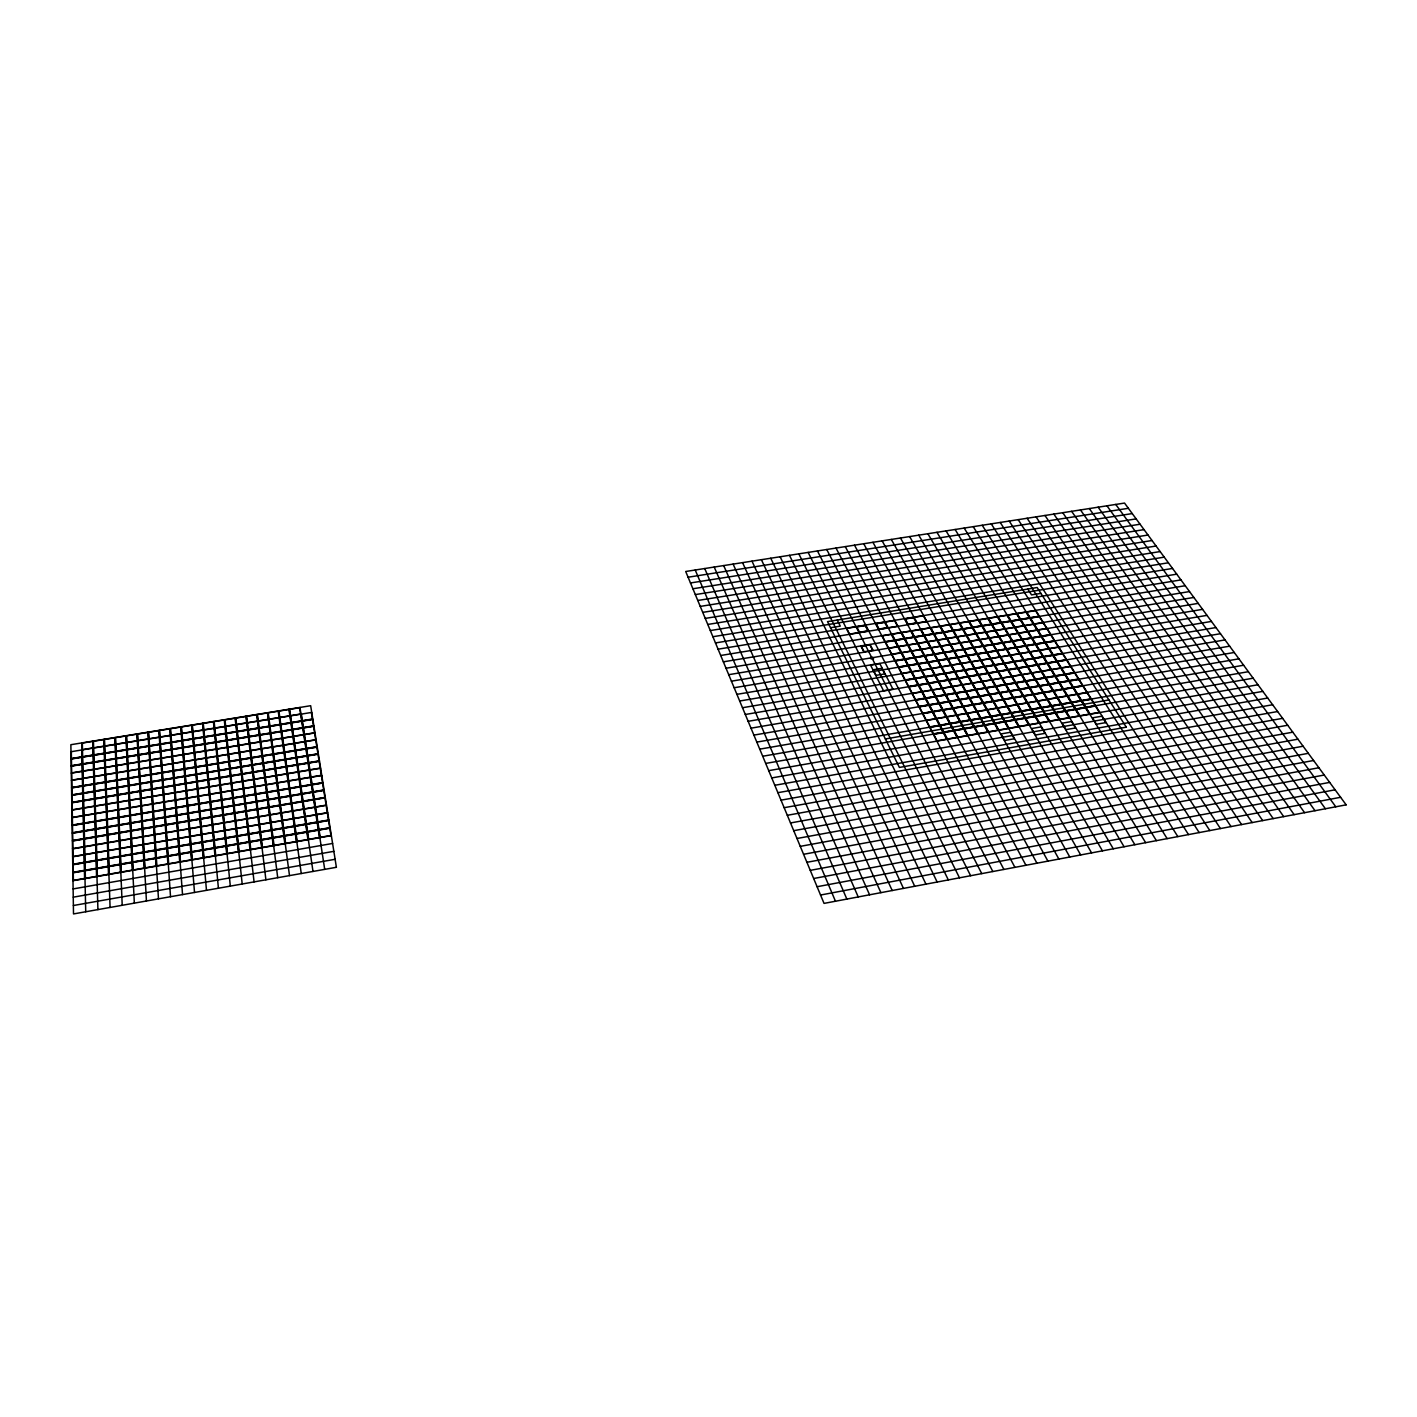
<?xml version="1.0" encoding="UTF-8"?>
<svg xmlns="http://www.w3.org/2000/svg" width="1417" height="1417" viewBox="0 0 1417 1417"><rect width="100%" height="100%" fill="white"/><g stroke="black" fill="none" stroke-linecap="round" stroke-linejoin="round"><path stroke-width="1.5" d="M817.095 886.723L1335.115 789.8M820.549 895.03L1340.606 797.293M810.276 870.357L1324.275 775.028M813.677 878.505L1329.677 782.397M800.268 846.356L1308.334 753.33M803.581 854.292L1313.594 760.504M806.911 862.298L1318.908 767.748M793.733 830.681L1297.937 739.178M796.992 838.492L1303.109 746.228M787.321 815.289L1287.699 725.238M790.509 822.958L1292.782 732.182M781.015 800.162L1277.62 711.529M784.15 807.69L1282.633 718.348M771.751 777.933L1262.83 691.372M73.383 905.516L335.12 859.287M774.816 785.284L1267.719 698.032M777.898 792.688L1272.643 704.745M72.993 880.719L331.365 835.64M885.377 738.966L1108.944 699.945M765.694 763.426L1253.159 678.194M73.117 888.92L332.605 843.452M768.705 770.653L1257.959 684.765M73.259 897.174L333.863 851.334M72.745 864.547L328.903 820.213M759.76 749.15L1243.63 665.228M72.869 872.606L330.126 827.9M762.718 756.253L1248.377 671.693M751.01 728.179L1229.637 646.17M72.48 848.659L326.477 805.051M753.897 735.104L1234.26 652.475M72.604 856.577L327.681 812.596M756.82 742.101L1238.919 658.834M742.49 707.721L1215.945 627.554M72.125 825.332L322.934 782.786M745.307 714.487L1220.48 633.7M72.249 833.037L324.103 790.137M748.141 721.306L1225.032 639.917M72.356 840.812L325.29 797.558M71.753 802.607L319.48 761.053M736.911 694.348L1207.001 615.368M71.877 810.117L320.614 768.244M739.692 701.008L1211.464 621.425M72.001 817.698L321.765 775.471M728.71 674.687L1193.84 597.443M71.523 787.763L317.213 746.883M731.42 681.187L1198.197 603.376M71.647 795.15L318.347 753.933M734.148 687.741L1202.59 609.345M71.187 765.959L313.901 726.035M723.361 661.828L1185.232 585.717M71.293 773.168L314.981 732.926M726.018 668.239L1189.518 591.562M71.417 780.43L316.097 739.869M715.479 642.928L1172.55 568.447M70.956 751.736L311.722 712.414M830.539 627.713L840.281 626.119L837.252 620.044M1040.893 593.369L1031.523 594.892L1027.821 589.047M718.082 649.181L1176.748 574.168M71.08 758.821L312.803 719.198M720.704 655.486L1180.963 579.907M707.774 624.454L1160.151 551.567M710.324 630.565L1164.243 557.147M712.893 636.729L1168.387 562.779M700.264 606.405L1148.018 535.041M702.743 612.374L1152.039 540.515M705.259 618.397L1156.077 546.023M692.895 588.763L1136.151 518.888M695.34 594.591L1140.083 524.237M697.784 600.471L1144.033 529.621M688.095 577.215L1128.375 508.296M690.486 582.954L1132.254 513.574M1115.746 504.434L1335.788 806.787M1106.943 505.798L1325.409 808.753M1098.14 507.18L1315.011 810.701M1089.319 508.561L1304.579 812.685M1080.48 509.943L1294.146 814.651M1071.624 511.324L1283.678 816.617M1062.75 512.706L1273.192 818.601M1053.858 514.088L1262.671 820.585M1044.967 515.469L1252.15 822.568M1036.04 516.868L1241.593 824.57M1027.112 518.25L1231.019 826.572M1018.168 519.649L1220.427 828.555M1009.205 521.049L1209.817 830.575M1000.225 522.448L1199.172 832.576M991.245 523.847L1188.509 834.595M982.229 525.264L1177.828 836.597M1042.841 622.293L1039.281 616.625L1030.389 618.095L1033.932 623.763M1046.933 628.811L1050.546 634.568L1041.566 636.056L1037.988 630.299M1058.641 647.445L1062.325 653.326L1053.256 654.867L1049.59 648.968M1070.349 666.079L1066.594 660.092L1057.472 661.65L1061.209 667.637M1086.75 692.205L1082.871 686.023L1073.625 687.617L1077.469 693.799M973.213 526.663L1167.13 838.616M1033.294 623.87L1029.769 618.202L1020.86 619.672L1024.349 625.358M1037.35 630.406L1040.928 636.162L1031.93 637.668L1028.388 631.911M1048.952 649.075L1052.601 654.973L1043.514 656.514L1039.883 650.598M1060.554 667.744L1056.834 661.757L1047.694 663.315L1051.396 669.302M1076.814 693.923L1072.97 687.741L1063.706 689.335L1067.515 695.534M964.18 528.08L1156.396 840.653M1023.712 625.464L1020.222 619.778L1011.295 621.266L1014.767 626.952M1027.732 632.017L1031.293 637.792L1022.277 639.297L1018.752 633.505M1039.228 650.704L1042.859 656.62L1033.755 658.161L1030.159 652.245M1050.741 669.426L1047.057 663.422L1037.899 664.98L1041.566 670.985M1066.859 695.641L1063.051 689.459L1053.77 691.053L1057.56 697.253M955.111 529.48L1145.644 842.672M1014.129 627.058L1010.658 621.372L1001.73 622.842L1005.167 628.546M1018.114 633.612L1021.639 639.404L1012.606 640.909L1009.117 635.117M1029.504 652.351L1033.117 658.267L1023.977 659.808L1020.417 653.892M1040.91 671.091L1037.262 665.087L1028.087 666.645L1031.718 672.668M1056.887 697.377L1053.114 691.159L1043.815 692.771L1047.57 698.988M946.042 530.897L1134.875 844.709M1004.529 628.652L1001.093 622.949L992.13 624.436L995.531 630.14M1008.479 635.223L1011.951 641.015L1002.917 642.539L999.463 636.729M1019.762 653.999L1023.34 659.932L1014.182 661.473L1010.658 655.54M1031.062 672.774L1027.449 666.752L1018.256 668.31L1021.852 674.35M1046.897 699.112L1043.16 692.895L1033.843 694.489L1037.563 700.724M936.974 532.314L1124.088 846.746M994.893 630.246L991.493 624.543L982.53 626.013L985.895 631.752M998.808 636.835L1002.262 642.645L993.211 644.15L989.774 638.341M1010.002 655.646L1013.545 661.58L1004.387 663.138L1000.88 657.187M1021.196 674.457L1017.601 668.434L1008.408 669.993L1011.968 676.033M1036.89 700.848L1033.188 694.613L1023.853 696.225L1027.538 702.46M927.869 533.731L1113.284 848.783M985.258 631.858L981.892 626.119L972.894 627.607L976.242 633.346M989.137 638.447L992.555 644.257L983.487 645.78L980.086 639.953M1000.225 657.293L1003.732 663.245L994.557 664.803L991.085 658.834M1011.313 676.157L1007.753 670.099L998.542 671.676L1002.067 677.733M1026.864 702.584L1023.198 696.332L1013.846 697.943L1017.495 704.214M918.747 535.148L1102.444 850.838M975.604 633.452L972.257 627.713L963.259 629.201L966.571 634.958M979.448 640.059L982.831 645.886L973.745 647.41L970.379 641.582M990.43 658.94L993.902 664.91L984.709 666.468L981.255 660.481M1001.412 677.84L997.887 671.782L988.659 673.341L992.148 679.416M1016.821 704.32L1013.173 698.067L1003.821 699.679L1007.416 705.949M909.625 536.582L1091.586 852.892M965.916 635.064L962.621 629.307L953.606 630.813L956.882 636.57M969.724 641.688L973.089 647.516L963.967 649.039L960.655 643.194M980.599 660.605L984.053 666.575L974.843 668.133L971.424 662.146M991.493 679.54L988.003 673.465L978.757 675.041L982.211 681.116M1006.761 706.073L1003.147 699.803L993.76 701.415L997.338 707.703M900.468 537.999L1080.693 854.947M956.227 636.676L952.95 630.919L943.917 632.407L947.158 638.181M960 643.3L963.33 649.163L954.19 650.686L950.896 644.824M970.769 662.253L974.17 668.239L964.942 669.816L961.576 663.811M981.556 681.223L978.102 675.147L968.838 676.724L972.257 682.817M996.665 707.809L993.104 701.539L983.699 703.151L987.242 709.456M891.311 539.434L1069.8 857.002M946.521 638.288L943.279 632.513L934.228 634.019L937.434 639.793M950.258 644.93L953.552 650.793L944.395 652.316L941.136 646.453M960.921 663.918L964.286 669.922L955.04 671.481L951.71 665.476M971.601 682.923L968.165 676.83L958.902 678.406L962.285 684.517M986.569 709.563L983.026 703.275L973.621 704.904L977.11 711.21M882.136 540.869L1058.871 859.056M936.796 639.899L933.573 634.125L924.504 635.613L927.692 641.405M940.481 646.559L943.74 652.44L934.582 653.963L931.359 648.083M951.055 665.583L954.385 671.605L945.121 673.164L941.827 667.141M961.629 684.624L958.229 678.53L948.929 680.107L952.295 686.218M976.437 711.316L972.948 705.011L963.507 706.64L966.979 712.964M872.943 542.304L1047.925 861.129M927.037 641.511L923.866 635.719L914.78 637.225L917.933 643.035M930.703 648.189L933.927 654.069L924.752 655.61L921.546 649.712M941.154 667.248L944.466 673.27L935.185 674.846L931.908 668.806M951.622 686.342L948.274 680.213L938.957 681.807L942.287 687.936M966.305 713.088L962.834 706.764L953.375 708.394L956.812 714.735M863.732 543.738L1036.943 863.201M917.277 643.141L914.124 637.331L905.038 638.837L908.138 644.664M920.891 649.818L924.097 655.717L914.904 657.258L911.733 651.359M931.252 668.93L934.529 674.953L925.23 676.529L921.989 670.489M941.614 688.042L938.284 681.914L928.95 683.508L932.244 689.636M956.138 714.841L952.702 708.518L943.244 710.147L946.627 716.488M854.504 545.173L1025.943 865.273M907.5 644.77L904.383 638.943L895.261 640.466L898.343 646.276M911.078 651.466L914.248 657.364L905.02 658.905L901.903 652.989M921.333 670.595L924.557 676.653L915.24 678.229L912.034 672.172M931.571 689.76L928.294 683.614L918.942 685.208L922.201 691.354M945.954 716.612L942.553 710.271L933.077 711.901L936.442 718.26M845.276 546.608L1014.926 867.363M897.687 646.4L894.605 640.573L885.483 642.078L888.53 647.923M901.247 653.095L904.365 659.029L895.137 660.57L892.037 654.636M911.379 672.278L914.585 678.336L905.25 679.912L902.08 673.854M921.528 691.478L918.269 685.314L908.899 686.908L912.123 693.072M935.751 718.384L932.386 712.025L922.892 713.672L926.222 720.031M836.012 548.06L1003.891 869.436M826.749 549.513L992.821 871.526M873.12 650.474L870.109 644.611L860.934 646.134L863.909 651.997M817.45 550.947L981.733 873.616M808.151 552.4L970.627 875.724M798.834 553.852L959.486 877.814M789.482 555.322L948.327 879.922M780.129 556.775L937.151 882.029M770.759 558.227L925.956 884.155M761.39 559.697L914.727 886.28M751.984 561.167L903.461 888.388M742.561 562.638L892.196 890.531M733.12 564.108L880.896 892.657M723.68 565.578L869.577 894.8M714.203 567.048L858.224 896.943M704.727 568.536L846.852 899.087M695.233 570.024L835.463 901.23M311.403 712.698L312.413 719.039L302.352 720.686L301.396 714.345M314.663 733.227L315.69 739.709L305.523 741.392L304.531 734.892M315.778 740.17L316.806 746.706L306.603 748.406L305.594 741.853M320.295 768.545L321.358 775.294L310.978 777.047L309.951 770.281M321.446 775.79L322.527 782.591L312.112 784.363L311.067 777.543M326.069 804.856L324.954 797.877L314.45 799.666L315.513 806.68M327.274 812.419L326.14 805.37L315.601 807.176L316.682 814.244M299.961 707.437L324.706 869.383M300.67 714.451L301.644 720.792L291.565 722.457L290.644 716.099M303.805 735.016L304.797 741.516L294.612 743.199L293.656 736.681M304.868 741.977L305.877 748.53L295.639 750.231L294.683 743.659M309.207 770.405L310.252 777.171L299.855 778.943L298.863 772.159M310.323 777.667L311.368 784.487L300.918 786.258L299.926 779.421M314.769 806.804L313.688 799.808L303.167 801.597L304.194 808.611M315.92 814.368L314.84 807.3L304.265 809.125L305.31 816.192M289.263 709.173L312.998 871.455M289.918 716.205L290.857 722.564L280.761 724.229L279.875 717.852M292.929 736.805L293.886 743.323L283.683 745.005L282.762 738.487M293.957 743.783L294.913 750.355L284.658 752.055L283.737 745.484M298.119 772.283L299.111 779.067L288.696 780.82L287.74 774.019M299.182 779.545L300.174 786.382L289.723 788.171L288.749 781.316M303.451 808.753L302.423 801.739L291.867 803.528L292.858 810.559M304.549 816.334L303.521 809.249L292.929 811.073L293.921 818.158M278.547 710.927L301.254 873.527M279.167 717.976L280.052 724.335L269.939 726L269.088 719.623M282.036 738.611L282.939 745.129L272.719 746.83L271.851 740.294M283.01 745.608L283.931 752.179L273.658 753.879L272.79 747.29M286.996 774.143L287.952 780.944L277.502 782.715L276.598 775.896M288.005 781.44L288.962 788.295L278.494 790.066L277.573 783.194M292.097 810.701L291.123 803.669L280.548 805.476L281.487 812.526M293.16 818.3L292.168 811.197L281.558 813.021L282.497 820.124M267.795 712.662L289.493 875.617M268.362 719.73L269.212 726.106L259.098 727.771L258.284 721.377M271.125 740.418L271.993 746.954L261.738 748.654L260.905 742.101M272.046 747.414L272.932 754.003L262.641 755.722L261.791 749.115M275.854 776.02L276.758 782.839L266.307 784.611L265.44 777.774M276.829 783.318L277.732 790.19L267.246 791.979L266.361 785.089M280.725 812.649L279.787 805.6L269.195 807.407L270.098 814.474M281.735 820.266L280.796 813.145L270.151 814.988L271.054 822.108M257.026 714.416L277.714 877.708M257.557 721.501L258.372 727.895L248.223 729.56L247.444 723.148M260.179 742.225L261.011 748.761L250.738 750.479L249.959 743.907M261.065 749.239L261.897 755.846L251.588 757.564L250.791 750.939M264.696 777.898L265.564 784.735L255.078 786.506L254.245 779.669M265.617 785.213L266.485 792.103L255.963 793.892L255.131 786.984M269.336 814.598L268.433 807.548L257.823 809.355L258.673 816.44M270.293 822.232L269.389 815.112L258.744 816.936L259.594 824.074M246.239 716.17L265.9 879.815M246.735 723.272L247.497 729.666L237.33 731.331L236.604 724.919M249.215 744.031L250.012 750.585L239.721 752.303L238.977 745.714M250.065 751.063L250.862 757.688L240.518 759.406L239.774 752.764M253.501 779.793L254.334 786.63L243.83 788.401L243.051 781.546M254.387 787.126L255.219 794.016L244.663 795.805L243.883 788.897M257.912 816.564L257.062 809.479L246.434 811.303L247.249 818.388M258.833 824.216L257.983 817.078L247.302 818.902L248.117 826.058M235.435 717.923L254.068 881.905M235.877 725.043L236.604 731.455L226.419 733.12L225.728 726.691M238.233 745.838L238.977 752.427L228.668 754.127L227.96 747.538M239.03 752.888L239.792 759.53L229.43 761.248L228.722 754.606M242.307 781.67L243.086 788.525L232.565 790.314L231.821 783.442M243.139 789.021L243.919 795.929L233.344 797.718L232.618 790.792M246.487 818.53L245.672 811.427L235.027 813.252L235.789 820.372M247.355 826.182L246.54 819.044L235.842 820.868L236.604 828.042M224.612 719.694L242.201 884.013M225.002 726.815L225.693 733.244L215.49 734.909L214.835 728.48M227.234 747.662L227.942 754.251L217.616 755.97L216.943 749.363M227.995 754.73L228.704 761.372L218.324 763.09L217.651 756.43M231.077 783.566L231.803 790.438L221.265 792.209L220.574 785.337M231.857 790.934L232.601 797.86L222.008 799.649L221.318 792.705M235.009 820.496L234.266 813.393L223.585 815.218L224.293 822.338M235.842 828.166L235.08 821.01L224.347 822.852L225.073 830.025M213.772 721.448L230.316 886.121M214.109 728.586L214.764 735.033L204.544 736.716L203.924 730.251M216.216 749.487L216.872 756.076L206.528 757.794L205.908 751.187M216.925 756.554L217.58 763.214L207.201 764.95L206.563 758.272M219.812 785.461L220.503 792.351L209.946 794.122L209.291 787.232M220.556 792.829L221.265 799.773L210.655 801.579L209.999 794.618M223.532 822.462L222.823 815.342L212.125 817.184L212.798 824.304M224.311 830.167L223.585 822.976L212.833 824.818L213.524 832.027M202.897 723.219L218.413 888.229M203.198 730.375L203.8 736.84L193.562 738.505L192.995 732.04M205.164 751.311L205.784 757.918L195.422 759.636L194.838 753.012M205.837 758.396L206.457 765.074L196.042 766.792L195.457 760.114M208.547 787.356L209.202 794.264L198.61 796.053L198.008 789.127M209.238 794.742L209.893 801.703L199.266 803.51L198.646 796.531M212.019 824.446L211.363 817.308L200.629 819.132L201.267 826.288M212.745 832.151L212.072 824.96L201.303 826.802L201.94 834.011M192.004 724.99L206.475 890.354M192.269 732.164L192.836 738.629L182.563 740.312L182.049 733.829M194.094 753.135L194.678 759.76L184.281 761.478L183.749 754.836M194.714 760.238L195.298 766.916L184.865 768.652L184.334 761.956M197.246 789.251L197.849 796.177L187.257 797.966L186.69 791.04M197.902 796.673L198.504 803.634L187.859 805.441L187.292 798.462M200.488 826.43L199.868 819.274L189.134 821.116L189.701 828.272M201.161 834.152L200.541 826.943L189.754 828.786L190.339 836.012M181.11 726.762L194.519 892.48M181.305 733.953L181.837 740.436L171.546 742.118L171.067 735.618M183.006 754.96L183.555 761.602L173.14 763.338L172.644 756.678M183.59 762.08L184.121 768.776L173.671 770.529L173.175 763.816M185.928 791.164L186.495 798.09L175.867 799.897L175.354 792.953M186.53 798.586L187.097 805.582L176.416 807.389L175.903 800.392M188.939 828.414L188.355 821.24L177.603 823.082L178.135 830.256M189.559 836.154L188.975 828.927L178.17 830.769L178.719 838.014M170.164 728.551L182.527 894.605M170.341 735.742L170.819 742.242L160.511 743.925L160.068 737.425M171.9 756.802L172.396 763.462L161.963 765.18L161.503 758.52M172.431 763.94L172.927 770.653L162.459 772.389L161.999 765.658M174.592 793.077L175.106 800.02L164.461 801.809L163.982 794.866M175.141 800.516L175.655 807.513L164.974 809.32L164.496 802.305M177.355 830.397L176.824 823.206L166.037 825.066L166.533 832.257M177.94 838.155L177.391 830.911L166.568 832.771L167.064 840.033M159.218 730.322L170.518 896.731M159.342 737.531L159.784 744.049L149.458 745.732L149.051 739.213M160.776 758.644L161.219 765.304L150.769 767.04L150.361 760.362M161.255 765.782L161.715 772.513L151.212 774.267L150.804 767.518M163.221 794.99L163.699 801.951L153.036 803.74L152.593 796.779M163.734 802.447L164.213 809.461L153.497 811.268L153.054 804.254M165.754 832.381L165.275 825.19L154.471 827.032L154.914 834.241M166.285 840.157L165.789 832.895L154.931 834.772L155.392 842.035M148.254 732.111L158.474 898.856M148.324 739.337L148.714 745.856L138.37 747.556L138.016 741.02M149.617 760.486L150.025 767.164L139.557 768.9L139.185 762.204M150.06 767.642L150.468 774.39L139.946 776.126L139.575 769.378M151.849 796.903L152.274 803.882L141.576 805.688L141.186 798.692M152.292 804.378L152.735 811.41L142.001 813.234L141.611 806.184M154.134 834.383L153.691 827.174L142.869 829.016L143.259 836.243M154.612 842.176L154.17 834.896L143.294 836.774L143.684 844.054M137.254 733.9L146.429 900.999M137.29 741.144L137.644 747.68L127.282 749.38L126.963 742.827M138.441 762.328L138.813 769.024L128.309 770.759L127.991 764.046M138.831 769.502L139.203 776.25L128.664 778.004L128.345 771.238M140.425 798.834L140.814 805.812L130.098 807.619L129.762 800.623M140.85 806.308L141.222 813.358L130.47 815.182L130.134 808.115M142.479 836.384L142.09 829.158L131.232 831.017L131.586 838.244M142.904 844.195L142.515 836.898L131.622 838.775L131.976 846.073M126.237 735.689L134.332 903.143M126.219 742.951L126.538 749.487L116.159 751.187L115.875 744.633M127.247 764.17L127.565 770.883L117.044 772.637L116.779 765.906M127.583 771.362L127.92 778.146L117.363 779.899L117.08 773.115M129 800.747L129.337 807.743L118.603 809.568L118.302 802.553M129.354 808.257L129.709 815.306L118.922 817.148L118.621 810.063M130.807 838.386L130.47 831.141L119.595 833.001L119.896 840.263M131.196 846.215L130.842 838.899L119.914 840.777L120.232 848.092M115.202 737.495L122.216 905.304M115.131 744.757L115.415 751.311L105 753.029L104.769 746.44M116.017 766.03L116.3 772.761L105.761 774.497L105.531 767.766M116.318 773.239L116.601 780.023L106.027 781.777L105.779 774.975M117.54 802.677L117.841 809.692L107.09 811.516L106.842 804.484M117.859 810.205L118.16 817.272L107.355 819.097L107.107 812.012M119.117 840.387L118.815 833.143L107.922 835.003L108.17 842.265M119.435 848.234L119.134 840.919L108.188 842.796L108.454 850.129M104.149 739.284L110.083 907.447M104.026 746.564L104.256 753.135L93.841 754.854L93.646 748.265M104.787 767.89L105.017 774.621L94.461 776.374L94.266 769.626M105.035 775.099L105.265 781.901L94.673 783.672L94.478 776.853M106.062 804.608L106.31 811.64L95.541 813.464L95.329 806.415M106.328 812.136L106.576 819.239L95.754 821.063L95.559 813.96M107.391 842.407L107.143 835.127L96.214 837.004L96.427 844.284M107.674 850.271L107.409 842.92L96.445 844.815L96.657 852.166M93.079 741.091L97.915 909.608M92.902 748.389L93.097 754.978L82.647 756.678L82.505 750.089M93.522 769.75L93.717 776.498L83.142 778.252L82.983 771.486M93.717 776.977L93.912 783.796L83.302 785.567L83.142 778.73M94.567 806.556L94.762 813.588L83.975 815.413L83.816 808.363M94.78 814.102L94.992 821.205L84.134 823.047L83.975 815.926M95.647 844.426L95.435 837.128L84.506 839.006L84.666 846.303M95.878 852.29L95.665 844.939L84.683 846.835L84.843 854.203M81.973 742.898L85.728 911.769M81.761 750.213L81.903 756.802L71.435 758.52L71.328 751.913M82.239 771.61L82.381 778.376L71.789 780.129L71.682 773.345M82.399 778.854L82.54 785.691L71.895 787.462L71.789 780.625M83.054 808.487L83.196 815.554L72.373 817.379L72.267 810.311M83.213 816.05L83.373 823.171L72.497 825.013L72.391 817.875M83.886 846.445L83.727 839.13L72.763 841.007L72.869 848.34M84.064 854.327L83.886 846.959L72.887 848.854L72.993 856.24M871.42 656.957L870.375 658.48L873.421 659.366L872.766 658.073L873.74 657.913L871.42 656.957M1346.15 804.838L824.039 903.391L685.704 571.494L1124.531 503.07L1346.15 804.838M1014.271 738.771L1004.671 740.471L1001.004 733.935L1010.569 732.252L1014.271 738.771M1044.967 733.351L1035.437 735.033L1031.665 728.551L1041.158 726.868L1044.967 733.351M1075.485 727.966L1066.009 729.631L1062.13 723.184L1071.571 721.519L1075.485 727.966M1105.845 722.599L1096.421 724.264L1092.436 717.852L1101.824 716.205L1105.845 722.599M336.396 867.293L73.507 913.93L70.868 744.704L310.66 705.701L336.396 867.31M1126.32 727.169L899.405 767.429L827.546 621.62L1037.173 587.524L1126.32 727.169M84.595 878.434L73.383 880.382L73.259 872.801L84.418 870.87L84.595 878.434M96.569 876.344L85.392 878.292L85.215 870.729L96.338 868.798L96.569 876.344M108.507 874.254L97.366 876.202L97.135 868.656L108.241 866.726L108.507 874.254M120.445 872.181L109.304 874.112L109.038 866.584L120.126 864.653L120.445 872.181M132.33 870.091L121.224 872.04L120.906 864.512L131.976 862.599L132.33 870.091M144.215 868.019L133.127 869.967L132.773 862.457L143.808 860.544L144.215 868.019M156.065 865.964L144.995 867.895L144.587 860.402L155.604 858.489L156.065 865.964M167.897 863.892L156.844 865.822L156.401 858.348L167.383 856.435L167.897 863.892M179.693 861.837L168.676 863.75L168.162 856.311L179.144 854.398L179.693 861.837M191.472 859.782L180.473 861.695L179.924 854.256L190.87 852.361L191.472 859.782M203.233 857.728L192.251 859.641L191.649 852.219L202.578 850.324L203.233 857.728M214.959 855.673L204.013 857.586L203.357 850.182L214.268 848.287L214.959 855.673M226.667 853.636L215.738 855.549L215.03 848.163L225.923 846.268L226.667 853.636M238.339 851.599L227.446 853.512L226.702 846.126L237.56 844.249L238.339 851.599M249.994 849.562L239.119 851.458L238.322 844.107L249.162 842.229L249.994 849.562M261.631 847.543L250.774 849.438L249.941 842.088L260.746 840.21L261.631 847.543M273.233 845.506L262.411 847.401L261.525 840.086L272.312 838.209L273.233 845.506M284.835 843.487L274.012 845.382L273.091 838.067L283.861 836.189L284.835 843.487M296.383 841.468L285.596 843.363L284.622 836.065L295.374 834.188L296.383 841.468M307.932 839.466L297.163 841.344L296.135 834.064L306.869 832.204L307.932 839.466M319.445 837.447L308.693 839.325L307.631 832.062L318.329 830.203L319.445 837.447M330.94 835.445L320.207 837.323L319.091 830.079L329.789 828.219L330.94 835.445M943.049 732.164L933.431 733.847L930.048 727.364L939.63 725.699L943.049 732.164M953.322 730.357L943.722 732.04L940.303 725.575L949.868 723.91L953.322 730.357M963.578 728.568L953.995 730.251L950.541 723.804L960.088 722.139L963.578 728.568M973.816 726.779L964.268 728.462L960.761 722.015L970.291 720.367L973.816 726.779M984.036 724.99L974.489 726.655L970.964 720.243L980.475 718.596L984.036 724.99M994.238 723.219L984.709 724.884L981.149 718.472L990.642 716.825L994.238 723.219M1004.405 721.43L994.911 723.095L991.315 716.701L1000.774 715.054L1004.405 721.43M1014.572 719.659L1005.078 721.324L1001.447 714.93L1010.906 713.282L1014.572 719.659M1024.704 717.888L1015.245 719.535L1011.579 713.176L1021.002 711.529L1024.704 717.888M1034.835 716.116L1025.377 717.764L1021.675 711.405L1031.098 709.775L1034.835 716.116M1044.931 714.345L1035.508 715.992L1031.771 709.651L1041.158 708.022L1044.931 714.345M1055.01 712.592L1045.604 714.239L1041.832 707.898L1051.201 706.268L1055.01 712.592M1065.07 710.838L1055.683 712.468L1051.875 706.162L1061.244 704.532L1065.07 710.838M1075.113 709.067L1065.743 710.714L1061.9 704.408L1071.252 702.779L1075.113 709.067M1085.139 707.331L1075.786 708.961L1071.907 702.673L1081.242 701.043L1085.139 707.331M1095.146 705.577L1085.812 707.207L1081.897 700.919L1091.214 699.307L1095.146 705.577M943.297 732.624L933.679 734.307L937.08 740.825L946.733 739.143L943.297 732.624M953.57 730.835L943.97 732.5L947.424 739.019L957.042 737.336L953.57 730.835M963.826 729.029L954.243 730.711L957.733 737.212L967.35 735.529L963.826 729.029M974.064 727.24L964.516 728.923L968.024 735.405L977.624 733.723L974.064 727.24M984.284 725.451L974.754 727.116L978.297 733.599L987.879 731.916L984.284 725.451M994.486 723.68L984.974 725.345L988.552 731.792L998.117 730.127L994.486 723.68M1004.671 721.891L995.159 723.556L998.79 730.003L1008.319 728.32L1004.671 721.891M1014.838 720.119L1005.344 721.767L1009.01 728.214L1018.522 726.531L1014.838 720.119M1024.969 718.348L1015.511 719.995L1019.195 726.425L1028.707 724.76L1024.969 718.348M1035.101 716.577L1025.642 718.224L1029.38 724.636L1038.856 722.971L1035.101 716.577M1045.197 714.806L1035.774 716.453L1039.529 722.847L1049.005 721.182L1045.197 714.806M1055.275 713.034L1045.87 714.682L1049.678 721.076L1059.119 719.411L1055.275 713.034M1065.354 711.281L1055.948 712.928L1059.792 719.287L1069.215 717.64L1065.354 711.281M1075.397 709.527L1066.009 711.157L1069.888 717.516L1079.293 715.868L1075.397 709.527M1085.422 707.774L1076.052 709.403L1079.967 715.762L1089.354 714.097L1085.422 707.774M1095.43 706.02L1086.077 707.65L1090.027 713.991L1099.397 712.344L1095.43 706.02M84.223 862.298L73.135 864.211L73.011 856.771L84.064 854.858L84.223 862.298M96.108 860.243L85.02 862.156L84.861 854.734L95.895 852.821L96.108 860.243M107.94 858.188L96.887 860.101L96.675 852.697L107.692 850.785L107.94 858.188M119.772 856.151L108.737 858.047L108.471 850.661L119.471 848.765L119.772 856.151M131.568 854.097L120.551 856.01L120.25 848.624L131.214 846.728L131.568 854.097M143.347 852.06L132.348 853.973L131.994 846.604L142.94 844.709L143.347 852.06M155.091 850.041L144.127 851.936L143.719 844.585L154.648 842.69L155.091 850.041M166.816 848.004L155.87 849.899L155.427 842.566L166.32 840.688L166.816 848.004M178.524 845.984L167.596 847.862L167.1 840.547L177.975 838.669L178.524 845.984M190.197 843.965L179.304 845.843L178.755 838.545L189.612 836.668L190.197 843.965M201.852 841.946L190.976 843.823L190.374 836.526L201.214 834.666L201.852 841.946M213.471 839.927L202.631 841.804L201.976 834.524L212.798 832.665L213.471 839.927M225.09 837.925L214.25 839.785L213.56 832.541L224.364 830.681L225.09 837.925M236.657 835.906L225.852 837.784L225.126 830.539L235.895 828.679L236.657 835.906M248.223 833.922L237.436 835.782L236.657 828.555L247.408 826.696L248.223 833.922M259.754 831.921L248.985 833.781L248.17 826.572L258.904 824.712L259.754 831.921M271.267 829.919L260.533 831.779L259.665 824.588L270.364 822.746L271.267 829.919M282.762 827.935L272.029 829.795L271.125 822.604L281.806 820.762L282.762 827.935M294.222 825.952L283.524 827.811L282.568 820.638L293.23 818.796L294.222 825.952M305.665 823.968L294.984 825.828L293.992 818.672L304.62 816.83L305.665 823.968M317.089 822.002L306.426 823.844L305.381 816.706L315.991 814.881L317.089 822.002M328.478 820.018L317.851 821.86L316.753 814.74L327.345 812.915L328.478 820.018M84.241 862.829L73.135 864.76L73.259 872.27L84.4 870.321L84.241 862.829M96.126 860.774L85.038 862.687L85.197 870.18L96.338 868.249L96.126 860.774M107.975 858.72L96.905 860.633L97.118 868.125L108.223 866.194L107.975 858.72M119.79 856.683L108.755 858.578L109.02 866.053L120.108 864.122L119.79 856.683M131.586 854.628L120.587 856.541L120.888 863.98L131.958 862.067L131.586 854.628M143.365 852.591L132.383 854.504L132.737 861.926L143.772 860.013L143.365 852.591M155.126 850.554L144.162 852.449L144.569 859.871L155.569 857.958L155.126 850.554M166.852 848.535L155.905 850.43L156.366 857.816L167.348 855.921L166.852 848.535M178.56 846.498L167.631 848.393L168.127 855.779L179.109 853.866L178.56 846.498M190.232 844.479L179.339 846.374L179.888 853.742L190.834 851.83L190.232 844.479M201.887 842.46L191.012 844.337L191.614 851.706L202.525 849.793L201.887 842.46M213.524 840.44L202.666 842.336L203.304 849.669L214.215 847.773L213.524 840.44M225.144 838.439L214.304 840.316L214.994 847.632L225.87 845.736L225.144 838.439M236.728 836.437L225.905 838.297L226.649 845.612L237.507 843.717L236.728 836.437M248.276 834.436L237.489 836.296L238.269 843.593L249.109 841.716L248.276 834.436M259.825 832.434L249.055 834.294L249.87 841.574L260.693 839.696L259.825 832.434M271.338 830.433L260.586 832.293L261.454 839.555L272.259 837.677L271.338 830.433M282.833 828.449L272.099 830.309L273.02 837.553L283.79 835.676L282.833 828.449M294.293 826.465L283.595 828.325L284.551 835.552L295.303 833.674L294.293 826.465M305.735 824.481L295.055 826.341L296.064 833.55L306.798 831.69L305.735 824.481M317.16 822.498L306.497 824.357L307.56 831.549L318.258 829.689L317.16 822.498M328.567 820.532L317.922 822.374L319.02 829.565L329.7 827.705L328.567 820.532M935.999 718.826L926.452 720.491L929.818 726.903L939.382 725.238L935.999 718.826M946.202 717.073L936.672 718.72L940.073 725.132L949.62 723.467L946.202 717.073M956.386 715.302L946.875 716.949L950.311 723.343L959.84 721.678L956.386 715.302M966.553 713.53L957.06 715.178L960.513 721.554L970.043 719.907L966.553 713.53M976.685 711.777L967.226 713.424L970.716 719.783L980.227 718.136L976.685 711.777M986.817 710.023L977.376 711.653L980.901 718.012L990.377 716.364L986.817 710.023M996.93 708.27L987.49 709.899L991.05 716.24L1000.526 714.593L996.93 708.27M1007.009 706.516L997.603 708.146L1001.199 714.487L1010.64 712.84L1007.009 706.516M1017.087 704.763L1007.682 706.392L1011.313 712.716L1020.754 711.086L1017.087 704.763M1027.13 703.027L1017.743 704.656L1021.427 710.962L1030.832 709.315L1027.13 703.027M1037.155 701.291L1027.803 702.921L1031.505 709.208L1040.893 707.561L1037.155 701.291M1047.163 699.555L1037.829 701.167L1041.566 707.455L1050.936 705.825L1047.163 699.555M1057.153 697.819L1047.836 699.431L1051.609 705.701L1060.961 704.072L1057.153 697.819M1067.125 696.084L1057.826 697.695L1061.634 703.966L1070.969 702.336L1067.125 696.084M1077.079 694.365L1067.798 695.977L1071.642 702.212L1080.958 700.6L1077.079 694.365M1087.016 692.647L1077.752 694.241L1081.632 700.476L1090.931 698.864L1087.016 692.647M925.035 698.12L915.612 699.732L912.353 693.515L921.758 691.903L925.035 698.12M935.131 696.385L925.708 697.996L922.432 691.797L931.819 690.203L935.131 696.385M945.192 694.667L935.805 696.278L932.492 690.079L941.844 688.485L945.192 694.667M955.253 692.948L945.865 694.543L942.518 688.361L951.87 686.767L955.253 692.948M965.278 691.23L955.926 692.824L952.525 686.66L961.86 685.066L965.278 691.23M975.303 689.512L965.951 691.106L962.533 684.96L971.849 683.366L975.303 689.512M985.293 687.794L975.959 689.388L972.505 683.242L981.804 681.666L985.293 687.794M995.265 686.094L985.949 687.688L982.459 681.559L991.741 679.965L995.265 686.094M1005.22 684.376L995.921 685.97L992.414 679.859L1001.66 678.265L1005.22 684.376M1015.157 682.675L1005.875 684.269L1002.333 678.158L1011.579 676.582L1015.157 682.675M1025.076 680.975L1015.812 682.569L1012.234 676.476L1021.462 674.899L1025.076 680.975M1034.977 679.292L1025.731 680.868L1022.118 674.775L1031.328 673.217L1034.977 679.292M1044.86 677.592L1035.632 679.168L1031.983 673.093L1041.176 671.534L1044.86 677.592M1054.726 675.909L1045.516 677.485L1041.832 671.41L1051.007 669.851L1054.726 675.909M1064.574 674.209L1055.382 675.785L1051.662 669.745L1060.819 668.169L1064.574 674.209M1074.387 672.526L1065.212 674.102L1061.475 668.062L1070.614 666.504L1074.387 672.526M925.283 698.563L915.843 700.175L919.119 706.445L928.578 704.816L925.283 698.563M935.362 696.827L925.956 698.439L929.251 704.71L938.709 703.08L935.362 696.827M945.44 695.109L936.035 696.721L939.382 702.956L948.823 701.344L945.44 695.109M955.501 693.391L946.113 694.985L949.496 701.22L958.902 699.608L955.501 693.391M965.526 691.655L956.156 693.267L959.575 699.484L968.98 697.872L965.526 691.655M975.534 689.955L966.199 691.549L969.635 697.749L979.023 696.137L975.534 689.955M985.541 688.237L976.207 689.831L979.696 696.03L989.048 694.419L985.541 688.237M995.513 686.519L986.197 688.113L989.721 694.295L999.056 692.7L995.513 686.519M1005.468 684.818L996.186 686.413L999.729 692.576L1009.063 690.982L1005.468 684.818M1015.422 683.118L1006.141 684.712L1009.719 690.858L1019.036 689.264L1015.422 683.118M1025.341 681.418L1016.078 682.994L1019.691 689.14L1028.99 687.546L1025.341 681.418M1035.242 679.717L1025.997 681.294L1029.645 687.44L1038.927 685.846L1035.242 679.717M1045.126 678.017L1035.898 679.611L1039.582 685.722L1048.828 684.128L1045.126 678.017M1054.992 676.334L1045.781 677.911L1049.501 684.021L1058.729 682.427L1054.992 676.334M1064.84 674.651L1055.647 676.228L1059.402 682.321L1068.613 680.727L1064.84 674.651M1074.671 672.969L1065.495 674.527L1069.268 680.621L1078.479 679.026L1074.671 672.969M928.826 705.259L919.35 706.888L922.644 713.212L932.156 711.564L928.826 705.259M938.957 703.523L929.499 705.152L932.829 711.458L942.323 709.811L938.957 703.523M949.053 701.787L939.63 703.399L942.996 709.704L952.454 708.057L949.053 701.787M959.15 700.051L949.727 701.663L953.145 707.951L962.586 706.321L959.15 700.051M969.21 698.315L959.823 699.927L963.259 706.197L972.7 704.568L969.21 698.315M979.271 696.579L969.883 698.191L973.373 704.462L982.778 702.832L979.271 696.579M989.296 694.861L979.944 696.473L983.451 702.708L992.839 701.096L989.296 694.861M999.322 693.143L989.969 694.737L993.512 700.972L1002.899 699.36L999.322 693.143M1009.311 691.407L999.977 693.019L1003.555 699.236L1012.925 697.625L1009.311 691.407M1019.284 689.707L1009.984 691.301L1013.58 697.501L1022.932 695.889L1019.284 689.707M1029.238 687.989L1019.957 689.583L1023.605 695.782L1032.922 694.171L1029.238 687.989M1039.175 686.271L1029.911 687.865L1033.578 694.047L1042.894 692.452L1039.175 686.271M1049.111 684.57L1039.848 686.165L1043.55 692.328L1052.849 690.734L1049.111 684.57M1058.995 682.87L1049.767 684.464L1053.504 690.61L1062.785 689.016L1058.995 682.87M1068.879 681.17L1059.668 682.746L1063.441 688.892L1072.704 687.298L1068.879 681.17M1078.744 679.469L1069.552 681.046L1073.36 687.192L1082.588 685.598L1078.744 679.469M914.815 678.778L905.481 680.355L908.669 686.466L918.039 684.872L914.815 678.778M924.787 677.078L915.471 678.654L918.712 684.765L928.064 683.171L924.787 677.078M934.759 675.395L925.46 676.972L928.72 683.065L938.054 681.471L934.759 675.395M944.696 673.713L935.415 675.289L938.709 681.364L948.026 679.788L944.696 673.713M954.633 672.03L945.369 673.606L948.699 679.664L957.998 678.088L954.633 672.03M964.534 670.347L955.288 671.924L958.654 677.981L967.935 676.405L964.534 670.347M974.418 668.682L965.19 670.241L968.59 676.281L977.854 674.705L974.418 668.682M984.284 667L975.073 668.558L978.509 674.598L987.755 673.022L984.284 667M994.149 665.335L984.939 666.893L988.411 672.916L997.639 671.357L994.149 665.335M1003.98 663.67L994.805 665.228L998.294 671.233L1007.505 669.674L1003.98 663.67M1013.793 662.005L1004.635 663.563L1008.16 669.568L1017.353 667.992L1013.793 662.005M1023.588 660.357L1014.448 661.898L1018.008 667.885L1027.183 666.327L1023.588 660.357M1033.365 658.692L1024.243 660.233L1027.839 666.22L1036.996 664.662L1033.365 658.692M1043.125 657.045L1034.02 658.586L1037.651 664.555L1046.791 662.997L1043.125 657.045M1052.866 655.398L1043.78 656.939L1047.446 662.89L1056.568 661.332L1052.866 655.398M1062.591 653.751L1053.522 655.274L1057.206 661.225L1066.328 659.684L1062.591 653.751M83.373 823.684L72.515 825.526L72.621 832.718L83.532 830.858L83.373 823.684M95.01 821.718L84.152 823.543L84.311 830.734L95.205 828.874L95.01 821.718M106.594 819.735L95.771 821.577L95.984 828.75L106.842 826.89L106.594 819.735M118.178 817.786L107.373 819.611L107.621 826.766L118.479 824.907L118.178 817.786M129.726 815.82L118.939 817.644L119.241 824.783L130.063 822.94L129.726 815.82M141.257 813.854L130.488 815.678L130.842 822.799L141.647 820.974L141.257 813.854M152.753 811.906L142.019 813.73L142.409 820.833L153.195 818.991L152.753 811.906M164.248 809.957L153.532 811.782L153.957 818.867L164.726 817.042L164.248 809.957M175.708 808.009L165.01 809.833L165.488 816.9L176.222 815.076L175.708 808.009M187.133 806.078L176.47 807.885L176.983 814.952L187.699 813.128L187.133 806.078M198.557 804.13L187.894 805.954L188.461 812.986L199.159 811.162L198.557 804.13M209.946 802.199L199.301 804.006L199.921 811.038L210.602 809.213L209.946 802.199M221.3 800.268L210.69 802.075L211.363 809.089L222.008 807.283L221.3 800.268M232.654 798.356L222.062 800.144L222.77 807.141L233.398 805.334L232.654 798.356M243.972 796.425L233.398 798.214L234.159 805.21L244.769 803.404L243.972 796.425M255.273 794.512L244.734 796.301L245.513 803.28L256.105 801.473L255.273 794.512M266.555 792.599L256.016 794.388L256.867 801.349L267.423 799.542L266.555 792.599M277.803 790.686L267.299 792.475L268.185 799.418L278.724 797.612L277.803 790.686M289.033 788.773L278.547 790.562L279.486 797.488L290.007 795.699L289.033 788.773M300.245 786.878L289.776 788.649L290.751 795.575L301.254 793.786L300.245 786.878M311.439 784.983L300.989 786.754L301.998 793.644L312.484 791.873L311.439 784.983M322.598 783.087L312.183 784.859L313.228 791.731L323.696 789.96L322.598 783.087M892.923 689.14L883.517 690.752L870.552 665.14L879.833 663.581L892.923 689.14M83.55 831.372L72.639 833.231L72.745 840.494L83.709 838.616L83.55 831.372M95.222 829.388L84.329 831.248L84.489 838.492L95.435 836.615L95.222 829.388M106.877 827.404L96.002 829.264L96.214 836.491L107.125 834.613L106.877 827.404M118.497 825.42L107.639 827.28L107.905 834.489L118.798 832.611L118.497 825.42M130.098 823.454L119.258 825.296L119.559 832.487L130.435 830.628L130.098 823.454M141.665 821.47L130.86 823.312L131.214 830.504L142.054 828.644L141.665 821.47M153.231 819.504L142.444 821.346L142.834 828.502L153.656 826.66L153.231 819.504M164.762 817.538L153.992 819.38L154.435 826.518L165.24 824.676L164.762 817.538M176.257 815.59L165.523 817.414L166.002 824.552L176.788 822.71L176.257 815.59M187.752 813.624L177.019 815.448L177.55 822.568L188.319 820.726L187.752 813.624M199.212 811.675L188.514 813.5L189.081 820.602L199.832 818.76L199.212 811.675M210.637 809.727L199.974 811.534L200.594 818.636L211.31 816.794L210.637 809.727M222.062 807.779L211.399 809.585L212.072 816.67L222.77 814.846L222.062 807.779M233.451 805.83L222.823 807.655L223.532 814.704L234.212 812.88L233.451 805.83M244.822 803.9L234.212 805.706L234.956 812.756L245.619 810.931L244.822 803.9M256.176 801.969L245.584 803.776L246.381 810.807L257.008 808.983L256.176 801.969M267.494 800.038L256.92 801.845L257.77 808.859L268.38 807.035L267.494 800.038M278.795 798.108L268.238 799.914L269.124 806.911L279.716 805.104L278.795 798.108M290.078 796.195L279.539 797.984L280.477 804.98L291.052 803.156L290.078 796.195M301.325 794.282L290.822 796.071L291.796 803.032L302.352 801.225L301.325 794.282M312.555 792.351L302.069 794.14L303.096 801.101L313.618 799.312L312.555 792.351M323.767 790.456L313.316 792.227L314.379 799.17L324.883 797.381L323.767 790.456M82.877 800.499L72.143 802.288L72.037 795.344L82.717 793.555L82.877 800.499M94.337 798.568L83.638 800.357L83.479 793.431L94.142 791.642L94.337 798.568M105.797 796.655L95.098 798.444L94.904 791.518L105.549 789.73L105.797 796.655M117.221 794.724L106.558 796.513L106.31 789.606L116.938 787.834L117.221 794.724M128.628 792.812L117.983 794.6L117.682 787.71L128.292 785.939L128.628 792.812M140 790.916L129.372 792.688L129.036 785.815L139.628 784.044L140 790.916M151.353 789.003L140.761 790.792L140.372 783.92L150.946 782.149L151.353 789.003M162.689 787.108L152.115 788.879L151.69 782.025L162.229 780.271L162.689 787.108M174.008 785.213L163.451 786.984L162.99 780.147L173.494 778.376L174.008 785.213M185.29 783.318L174.752 785.089L174.256 778.252L184.741 776.498L185.29 783.318M196.573 781.422L186.052 783.194L185.503 776.374L195.971 774.621L196.573 781.422M207.821 779.545L197.317 781.298L196.715 774.497L207.183 772.761L207.821 779.545M219.033 777.65L208.565 779.421L207.927 772.637L218.36 770.883L219.033 777.65M230.245 775.772L219.777 777.526L219.104 770.759L229.519 769.024L230.245 775.772M241.421 773.912L230.989 775.648L230.262 768.9L240.66 767.164L241.421 773.912M252.58 772.035L242.165 773.788L241.404 767.04L251.765 765.304L252.58 772.035M263.721 770.175L253.324 771.911L252.509 765.18L262.871 763.444L263.721 770.175M274.827 768.297L264.448 770.051L263.597 763.32L273.942 761.602L274.827 768.297M285.915 766.438L275.571 768.173L274.668 761.478L284.994 759.76L285.915 766.438M296.985 764.595L286.659 766.314L285.72 759.636L296.011 757.918L296.985 764.595M308.038 762.736L297.729 764.471L296.755 757.794L307.028 756.076L308.038 762.736M319.073 760.894L308.782 762.612L307.755 755.952L318.01 754.234L319.073 760.894M82.877 800.995L72.143 802.784L72.267 809.798L83.036 807.991L82.877 800.995M94.354 799.064L83.638 800.853L83.798 807.849L94.549 806.043L94.354 799.064M105.814 797.151L95.116 798.94L95.329 805.919L106.045 804.112L105.814 797.151M117.239 795.22L106.576 797.009L106.824 803.988L117.522 802.181L117.239 795.22M128.646 793.307L118.001 795.096L118.284 802.057L128.982 800.251L128.646 793.307M140.035 791.394L129.408 793.183L129.744 800.127L140.407 798.338L140.035 791.394M151.389 789.499L140.779 791.271L141.169 798.196L151.814 796.407L151.389 789.499M162.725 787.604L152.15 789.375L152.575 796.283L163.203 794.494L162.725 787.604M174.043 785.691L163.486 787.462L163.947 794.37L174.557 792.581L174.043 785.691M185.344 783.796L174.805 785.567L175.318 792.457L185.893 790.668L185.344 783.796M196.609 781.918L186.088 783.672L186.654 790.544L197.211 788.773L196.609 781.918M207.856 780.023L197.353 781.794L197.955 788.649L208.494 786.86L207.856 780.023M219.086 778.146L208.6 779.899L209.255 786.736L219.777 784.965L219.086 778.146M230.298 776.268L219.83 778.022L220.521 784.841L231.024 783.07L230.298 776.268M241.475 774.39L231.042 776.144L231.768 782.946L242.254 781.192L241.475 774.39M252.633 772.513L242.218 774.267L242.998 781.068L253.448 779.297L252.633 772.513M263.775 770.653L253.377 772.389L254.192 779.173L264.625 777.419L263.775 770.653M274.898 768.776L264.518 770.529L265.369 777.295L275.784 775.542L274.898 768.776M285.986 766.916L275.624 768.652L276.528 775.418L286.925 773.664L285.986 766.916M297.056 765.056L286.73 766.792L287.669 773.54L298.048 771.787L297.056 765.056M308.109 763.214L297.8 764.95L298.792 771.663L309.136 769.927L308.109 763.214M319.144 761.354L308.853 763.09L309.88 769.803L320.207 768.067L319.144 761.354M881.888 668.31L873.244 669.763L876.096 675.36L884.757 673.907L881.888 668.31M907.748 665.405L898.484 666.964L895.367 660.995L904.595 659.436L907.748 665.405M917.649 663.741L908.403 665.299L905.25 659.33L914.461 657.789L917.649 663.741M927.55 662.076L918.322 663.634L915.116 657.683L924.327 656.142L927.55 662.076M937.416 660.428L928.206 661.969L924.982 656.036L934.157 654.495L937.416 660.428M947.264 658.763L938.072 660.322L934.813 654.388L943.988 652.847L947.264 658.763M957.095 657.116L947.92 658.657L944.625 652.741L953.783 651.218L957.095 657.116M966.908 655.469L957.75 657.01L954.438 651.112L963.56 649.571L966.908 655.469M976.703 653.822L967.563 655.362L964.215 649.464L973.32 647.941L976.703 653.822M986.498 652.174L977.358 653.715L973.975 647.835L983.079 646.311L986.498 652.174M996.257 650.545L987.135 652.068L983.717 646.205L992.803 644.682L996.257 650.545M1005.999 648.897L996.895 650.438L993.459 644.576L1002.51 643.052L1005.999 648.897M1015.723 647.268L1006.637 648.791L1003.165 642.946L1012.216 641.44L1015.723 647.268M1025.43 645.638L1016.361 647.162L1012.854 641.316L1021.887 639.811L1025.43 645.638M1035.119 644.009L1026.067 645.532L1022.525 639.705L1031.541 638.199L1035.119 644.009M1044.79 642.397L1035.756 643.903L1032.178 638.093L1041.176 636.587L1044.79 642.397M1054.443 640.767L1045.427 642.273L1041.832 636.481L1050.812 634.975L1054.443 640.767M907.978 665.831L898.715 667.389L901.85 673.412L911.149 671.853L907.978 665.831M917.879 664.166L908.634 665.724L911.822 671.729L921.103 670.17L917.879 664.166M927.781 662.501L918.535 664.059L921.758 670.064L931.022 668.505L927.781 662.501M937.647 660.853L928.436 662.394L931.678 668.381L940.923 666.822L937.647 660.853M947.495 659.188L938.302 660.747L941.579 666.716L950.807 665.158L947.495 659.188M957.343 657.541L948.15 659.082L951.462 665.051L960.673 663.493L957.343 657.541M967.156 655.894L957.998 657.435L961.328 663.386L970.539 661.828L967.156 655.894M976.951 654.247L967.811 655.788L971.194 661.721L980.369 660.18L976.951 654.247M986.728 652.599L977.606 654.14L981.025 660.074L990.182 658.515L986.728 652.599M996.505 650.97L987.383 652.493L990.837 658.409L999.977 656.868L996.505 650.97M1006.247 649.323L997.143 650.846L1000.632 656.762L1009.754 655.221L1006.247 649.323M1015.971 647.693L1006.885 649.216L1010.41 655.115L1019.514 653.574L1015.971 647.693M1025.678 646.063L1016.627 647.587L1020.169 653.467L1029.256 651.926L1025.678 646.063M1035.366 644.434L1026.333 645.957L1029.893 651.82L1038.98 650.297L1035.366 644.434M1045.055 642.804L1036.022 644.328L1039.617 650.19L1048.686 648.649L1045.055 642.804M1054.709 641.175L1045.693 642.698L1049.324 648.543L1058.375 647.02L1054.709 641.175M872.677 650.314L864.122 651.731L861.377 646.294L869.896 644.877L872.677 650.314M897.917 646.807L888.742 648.331L891.824 654.211L901.017 652.688L897.917 646.807M907.712 645.178L898.573 646.701L901.673 652.582L910.848 651.041L907.712 645.178M917.508 643.548L908.368 645.072L911.503 650.934L920.678 649.411L917.508 643.548M927.267 641.936L918.145 643.442L921.333 649.305L930.473 647.782L927.267 641.936M937.027 640.307L927.922 641.83L931.128 647.658L940.25 646.134L937.027 640.307M946.751 638.695L937.664 640.201L940.906 646.028L950.01 644.522L946.751 638.695M956.457 637.083L947.388 638.589L950.665 644.398L959.77 642.893L956.457 637.083M966.164 635.471L957.113 636.977L960.407 642.787L969.494 641.263L966.164 635.471M975.835 633.86L966.801 635.365L970.131 641.157L979.2 639.652L975.835 633.86M985.506 632.265L976.49 633.753L979.856 639.545L988.889 638.04L985.506 632.265M995.141 630.654L986.143 632.159L989.544 637.933L998.578 636.428L995.141 630.654M1004.759 629.059L995.779 630.547L999.215 636.322L1008.231 634.816L1004.759 629.059M1014.377 627.465L1005.415 628.953L1008.869 634.71L1017.867 633.204L1014.377 627.465M1023.96 625.871L1015.015 627.359L1018.504 633.098L1027.484 631.61L1023.96 625.871M1033.542 624.277L1024.597 625.765L1028.122 631.486L1037.085 629.998L1033.542 624.277M1043.089 622.701L1034.18 624.171L1037.74 629.892L1046.685 628.404L1043.089 622.701M82.558 786.169L71.913 787.941L72.019 794.848L82.7 793.059L82.558 786.169M93.929 784.274L83.32 786.045L83.461 792.935L94.124 791.147L93.929 784.274M105.283 782.397L94.691 784.15L94.886 791.023L105.531 789.251L105.283 782.397M116.619 780.501L106.045 782.273L106.293 789.11L116.903 787.338L116.619 780.501M127.937 778.624L117.381 780.377L117.664 787.214L128.256 785.443L127.937 778.624M139.22 776.746L128.681 778.5L129.018 785.319L139.592 783.548L139.22 776.746M150.485 774.869L139.982 776.622L140.354 783.424L150.911 781.67L150.485 774.869M161.733 772.991L151.247 774.745L151.654 781.546L162.193 779.775L161.733 772.991M172.963 771.131L162.494 772.867L162.955 779.651L173.459 777.898L172.963 771.131M184.157 769.272L173.706 771.007L174.22 777.774L184.706 776.02L184.157 769.272M195.351 767.412L184.901 769.148L185.45 775.896L195.936 774.143L195.351 767.412M206.492 765.552L196.095 767.288L196.68 774.019L207.13 772.283L206.492 765.552M217.633 763.692L207.236 765.428L207.874 772.141L218.307 770.405L217.633 763.692M228.757 761.85L218.377 763.568L219.05 770.281L229.465 768.545L228.757 761.85M239.845 759.99L229.483 761.726L230.209 768.421L240.607 766.686L239.845 759.99M250.915 758.148L240.589 759.866L241.333 766.562L251.712 764.826L250.915 758.148M261.968 756.324L251.641 758.024L252.456 764.702L262.8 762.984L261.968 756.324M272.985 754.482L262.694 756.2L263.544 762.86L273.871 761.124L272.985 754.482M284.002 752.64L273.729 754.358L274.615 761L284.923 759.282L284.002 752.64M294.984 750.815L284.728 752.533L285.649 759.158L295.94 757.44L294.984 750.815M305.948 748.991L295.71 750.691L296.684 757.316L306.958 755.598L305.948 748.991M316.894 747.166L306.674 748.867L307.684 755.474L317.939 753.773L316.894 747.166M82.062 763.94L71.558 765.658L71.452 758.998L81.92 757.28L82.062 763.94M93.292 762.098L82.806 763.816L82.664 757.156L93.115 755.438L93.292 762.098M104.521 760.238L94.053 761.974L93.859 755.332L104.273 753.614L104.521 760.238M115.698 758.396L105.265 760.114L105.017 753.49L115.432 751.789L115.698 758.396M126.875 756.572L116.442 758.29L116.176 751.665L126.556 749.965L126.875 756.572M138.016 754.73L127.619 756.448L127.3 749.841L137.662 748.141L138.016 754.73M149.157 752.905L138.76 754.606L138.405 748.017L148.75 746.334L149.157 752.905M160.263 751.081L149.883 752.781L149.494 746.21L159.82 744.51L160.263 751.081M171.333 749.256L160.989 750.957L160.546 744.386L170.855 742.703L171.333 749.256M182.403 747.432L172.077 749.132L171.581 742.579L181.872 740.896L182.403 747.432M193.438 745.625L183.13 747.308L182.598 740.772L192.871 739.089L193.438 745.625M204.455 743.801L194.182 745.501L193.598 738.966L203.853 737.301L204.455 743.801M215.455 741.994L205.199 743.677L204.579 737.177L214.817 735.494L215.455 741.994M226.437 740.188L216.199 741.87L215.543 735.37L225.746 733.705L226.437 740.188M237.401 738.381L227.163 740.064L226.472 733.581L236.657 731.916L237.401 738.381M248.329 736.592L238.127 738.275L237.383 731.792L247.55 730.127L248.329 736.592M259.24 734.785L249.055 736.468L248.276 730.021L258.425 728.356L259.24 734.785M270.133 732.996L259.966 734.679L259.152 728.232L269.283 726.567L270.133 732.996M281.009 731.207L270.86 732.89L269.992 726.443L280.105 724.795L281.009 731.207M291.849 729.436L281.735 731.101L280.832 724.672L290.928 723.024L291.849 729.436M302.689 727.647L292.575 729.312L291.636 722.9L301.715 721.253L302.689 727.647M313.494 725.876L303.415 727.523L302.423 721.129L312.484 719.482L313.494 725.876M82.08 764.418L71.558 766.136L71.665 772.867L82.221 771.131L82.08 764.418M93.309 762.559L82.824 764.294L82.965 771.007L93.504 769.272L93.309 762.559M104.521 760.716L94.053 762.435L94.248 769.148L104.769 767.412L104.521 760.716M115.733 758.874L105.283 760.592L105.513 767.288L115.999 765.552L115.733 758.874M126.892 757.032L116.477 758.75L116.743 765.428L127.211 763.692L126.892 757.032M138.051 755.208L127.636 756.926L127.973 763.568L138.405 761.85L138.051 755.208M149.175 753.366L138.795 755.084L139.149 761.726L149.582 760.008L149.175 753.366M160.28 751.541L149.919 753.259L150.326 759.884L160.741 758.166L160.28 751.541M171.368 749.717L161.024 751.417L161.485 758.042L171.864 756.324L171.368 749.717M182.439 747.893L172.112 749.593L172.608 756.2L182.97 754.499L182.439 747.893M193.491 746.086L183.183 747.786L183.714 754.375L194.058 752.657L193.491 746.086M204.509 744.262L194.218 745.962L194.802 752.533L205.128 750.833L204.509 744.262M215.508 742.455L205.235 744.155L205.855 750.709L216.163 749.008L215.508 742.455M226.49 740.648L216.234 742.349L216.89 748.885L227.181 747.184L226.49 740.648M237.454 738.859L227.216 740.542L227.924 747.078L238.18 745.377L237.454 738.859M248.382 737.053L238.18 738.735L238.924 745.253L249.162 743.553L248.382 737.053M259.293 735.264L249.109 736.929L249.888 743.447L260.126 741.746L259.293 735.264M270.186 733.457L260.019 735.14L260.852 741.64L271.054 739.94L270.186 733.457M281.062 731.668L270.913 733.351L271.781 739.833L281.965 738.151L281.062 731.668M291.92 729.879L281.788 731.562L282.691 738.027L292.858 736.344L291.92 729.879M302.76 728.108L292.646 729.773L293.585 736.22L303.734 734.555L302.76 728.108M313.564 726.319L303.486 727.984L304.46 734.431L314.592 732.766L313.564 726.319M891.328 634.373L882.242 635.879L885.253 641.671L894.393 640.147L891.328 634.373M901.07 632.761L891.984 634.267L895.048 640.041L904.152 638.536L901.07 632.761M910.794 631.167L901.726 632.655L904.808 638.429L913.912 636.924L910.794 631.167M920.483 629.573L911.432 631.061L914.55 636.818L923.636 635.312L920.483 629.573M930.172 627.979L921.121 629.467L924.291 635.206L933.342 633.7L930.172 627.979M939.825 626.385L930.81 627.873L933.998 633.594L943.049 632.106L939.825 626.385M949.479 624.791L940.463 626.279L943.687 632L952.72 630.512L949.479 624.791M959.096 623.197L950.116 624.684L953.358 630.406L962.391 628.9L959.096 623.197M968.714 621.62L959.734 623.09L963.029 628.794L972.027 627.306L968.714 621.62M978.315 620.044L969.352 621.514L972.664 627.2L981.644 625.712L978.315 620.044M987.879 618.45L978.952 619.938L982.282 625.606L991.262 624.135L987.879 618.45M997.444 616.873L988.517 618.361L991.9 624.029L1000.845 622.541L997.444 616.873M1006.991 615.315L998.082 616.785L1001.482 622.435L1010.427 620.965L1006.991 615.315M1016.503 613.738L1007.611 615.208L1011.047 620.859L1019.974 619.388L1016.503 613.738M1026.014 612.179L1017.14 613.632L1020.612 619.282L1029.504 617.794L1026.014 612.179M1035.508 610.603L1026.652 612.073L1030.141 617.706L1039.033 616.236L1035.508 610.603M92.707 741.374L82.345 743.075L82.487 749.611L92.902 747.91L92.707 741.374M103.795 739.585L93.451 741.268L93.628 747.804L104.026 746.104L103.795 739.585M114.848 737.779L104.521 739.461L104.752 745.98L115.114 744.297L114.848 737.779M125.883 735.99L115.574 737.655L115.857 744.173L126.202 742.473L125.883 735.99M136.9 734.183L126.627 735.866L126.928 742.366L137.254 740.666L136.9 734.183M147.899 732.412L137.626 734.077L137.998 740.56L148.289 738.877L147.899 732.412M158.863 730.623L148.626 732.288L149.033 738.753L159.306 737.07L158.863 730.623M169.827 728.834L159.607 730.499L160.032 736.946L170.306 735.281L169.827 728.834M180.756 727.063L170.554 728.71L171.032 735.157L181.27 733.492L180.756 727.063M191.667 725.274L181.482 726.939L182.014 733.368L192.234 731.703L191.667 725.274M202.56 723.502L192.393 725.167L192.96 731.579L203.162 729.914L202.56 723.502M213.436 721.749L203.286 723.396L203.889 729.79L214.073 728.143L213.436 721.749M224.276 719.978L214.144 721.625L214.799 728.019L224.966 726.354L224.276 719.978M235.098 718.224L225.002 719.854L225.675 726.23L235.824 724.583L235.098 718.224M245.92 716.453L235.824 718.1L236.55 724.459L246.682 722.812L245.92 716.453M256.707 714.699L246.629 716.347L247.39 722.688L257.504 721.04L256.707 714.699M267.476 712.946L257.416 714.593L258.231 720.934L268.309 719.287L267.476 712.946M278.21 711.21L268.185 712.84L269.035 719.163L279.096 717.516L278.21 711.21M288.944 709.456L278.936 711.086L279.804 717.409L289.865 715.762L288.944 709.456M299.642 707.721L289.653 709.35L290.574 715.638L300.599 714.009L299.642 707.721M865.468 625.287L846.675 628.369L849.562 634.107L868.426 631.008L865.468 625.287M894.517 620.54L875.83 623.604L878.806 629.307L897.563 626.225L894.517 620.54M923.423 615.81L904.808 618.857L907.89 624.525L926.559 621.461L923.423 615.81M865.256 625.552L856.842 626.934L859.552 632.248L868.001 630.848L865.256 625.552M884.651 622.382L876.255 623.746L879.018 629.042L887.432 627.66L884.651 622.382M913.593 617.635L905.25 618.999L908.102 624.277L916.48 622.895L913.593 617.635"/></g></svg>
